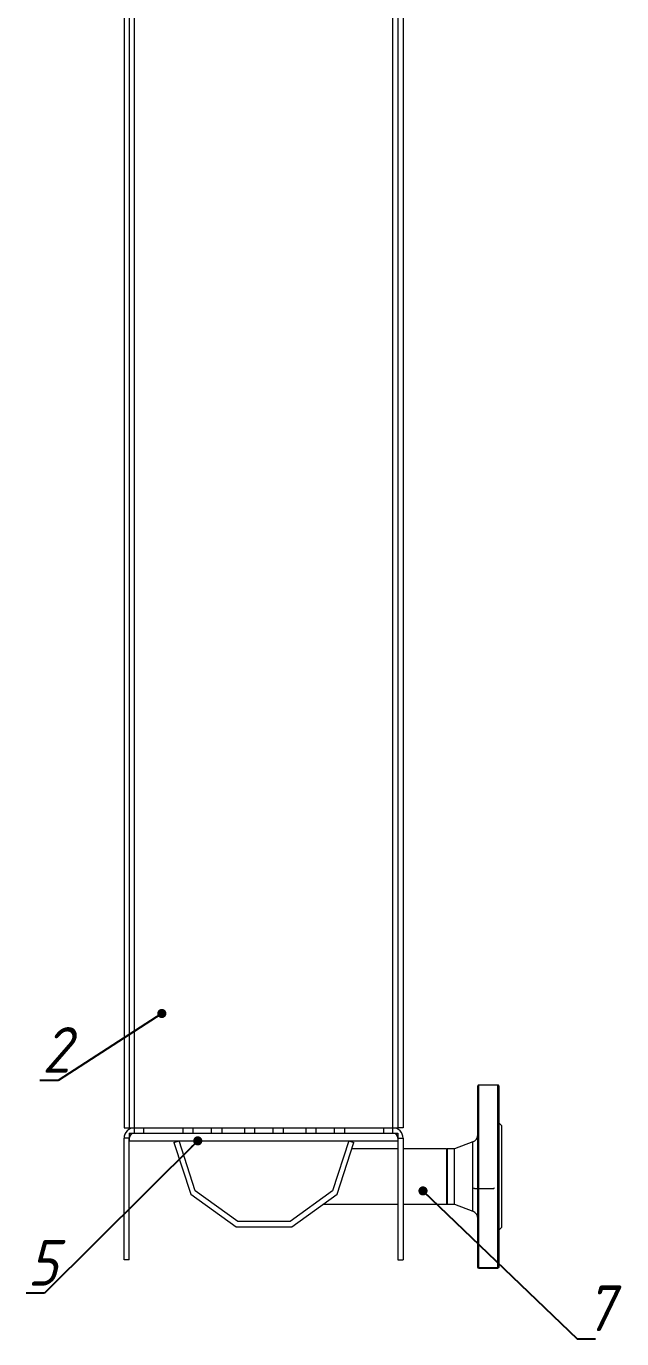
# Model space of a CAD drawing. Header units: millimetres. Extents: x 18217 to 37054, y 415 to 7180.
# Drawn here: x 30987 to 31443, y 5014 to 6019 of the extents above; entities that cross this region are included whole.
import ezdxf

# ---------------------------------------------------------------- set-up
doc = ezdxf.new("R2010")
doc.units = ezdxf.units.MM
doc.styles.add('GENISO', font='geniso.shx', dxfattribs={"oblique": 15})
doc.dimstyles.new('Scale 1B8', dxfattribs={"dimscale": 14, "dimtxt": 2.5, "dimasz": 2.5, "dimexe": 1, "dimexo": 1, "dimgap": 0.8, "dimtad": 1, "dimdec": 0, "dimlfac": 0.125, "dimzin": 0, "dimtxsty": 'GENISO', "dimcen": 2.5, "dimclrd": 1, "dimclre": 1, "dimclrt": 256, "dimadec": 0, "dimazin": 0, "dimtfac": 1, "dimtdec": 0, "dimtmove": 0, "dimatfit": 3, "dimfxl": 1, "dimtzin": 0, "dimlwd": -1, "dimlwe": -1, "dimarcsym": 0})

msp = doc.modelspace()

# ---------------------------------------------------------------- linework, layer by layer
at = {"linetype": 'ByBlock', "lineweight": 9}
for p, q in [((31061.8, 6819.7), (31061.8, 5175.7)), ((31065.8, 6819.7), (31065.8, 5175.7)), ((31069.8, 5175.7), (31069.8, 6819.7)), ((31267.3, 6819.7), (31267.3, 5175.7)), ((31271.3, 6819.7), (31271.3, 5175.7)), ((31275.3, 6819.7), (31275.3, 5175.7)), ((31332.6, 5069), (31332.6, 5207.8)), ((31348, 5208.4), (31333.2, 5208.4)), ((31333.2, 5208.4), (31333.2, 5068.4)), ((31348, 5068.4), (31348, 5208.4)), ((31348.6, 5207.8), (31348.6, 5069)), ((31061.8, 5175.7), (31065.8, 5175.7)), ((31065.8, 5175.7), (31069.8, 5175.7)), ((31069.8, 5171.7), (31069.8, 5175.7)), ((31069.8, 5175.7), (31076.8, 5175.7)), ((31076.8, 5175.7), (31260.4, 5175.7)), ((31076.8, 5175.7), (31076.8, 5171.7)), ((31106.8, 5175.7), (31106.8, 5171.7)), ((31114.8, 5171.7), (31114.8, 5175.7)), ((31128.8, 5171.7), (31128.8, 5175.7)), ((31136.8, 5171.7), (31136.8, 5175.7)), ((31153.9, 5175.7), (31153.9, 5171.7)), ((31161.9, 5171.7), (31161.9, 5175.7)), ((31175.9, 5171.7), (31175.9, 5175.7)), ((31183.9, 5171.7), (31183.9, 5175.7)), ((31200.9, 5175.7), (31200.9, 5171.7)), ((31208.9, 5171.7), (31208.9, 5175.7)), ((31222.9, 5171.7), (31222.9, 5175.7)), ((31230.9, 5171.7), (31230.9, 5175.7)), ((31260.4, 5175.7), (31260.4, 5171.7)), ((31260.4, 5175.7), (31267.4, 5175.7)), ((31267.3, 5175.7), (31271.3, 5175.7)), ((31267.4, 5171.7), (31267.4, 5175.7)), ((31275.3, 5175.7), (31271.3, 5175.7)), ((31350.6, 5177.4), (31348.6, 5179.4)), ((31350.6, 5177.4), (31350.6, 5099.4)), ((31065.8, 5167.7), (31061.8, 5167.7)), ((31061.8, 5074.7), (31061.8, 5167.7)), ((31065.8, 5171.7), (31065.8, 5165.7)), ((31065.8, 5171.7), (31271.4, 5171.7)), ((31065.8, 5074.7), (31065.8, 5167.7)), ((31065.8, 5165.7), (31271.4, 5165.7)), ((31069.8, 5171.7), (31076.8, 5171.7)), ((31100, 5164.4), (31103.9, 5165.7)), ((31100, 5164.4), (31112.9, 5125)), ((31103.9, 5165.7), (31233.9, 5165.7)), ((31116.3, 5127.5), (31103.9, 5165.7)), ((31233.9, 5165.7), (31221.4, 5127.5)), ((31224.8, 5125), (31237.7, 5164.4)), ((31233.9, 5165.7), (31237.7, 5164.4)), ((31260.4, 5171.7), (31267.4, 5171.7)), ((31271.4, 5171.7), (31271.4, 5165.7)), ((31271.4, 5167.7), (31275.4, 5167.7)), ((31271.4, 5167.7), (31271.4, 5074.7)), ((31275.4, 5167.7), (31275.4, 5074.7)), ((31328.7, 5164.9), (31314.6, 5159.6)), ((31328.7, 5111.8), (31328.7, 5164.9)), ((31271.4, 5159.6), (31236.1, 5159.6)), ((31308.6, 5159.6), (31275.4, 5159.6)), ((31308.6, 5159.6), (31308.6, 5117.2)), ((31314.6, 5159.6), (31309.2, 5159.6)), ((31309.2, 5159.6), (31309.2, 5117.2)), ((31314.6, 5117.2), (31314.6, 5159.6)), ((31112.9, 5125), (31147.5, 5099.9)), ((31148.8, 5103.9), (31116.3, 5127.5)), ((31221.4, 5127.5), (31188.9, 5103.9)), ((31190.2, 5099.9), (31224.8, 5125)), ((31329.9, 5129.3), (31344.7, 5129.3)), ((31214.1, 5117.2), (31271.4, 5117.2)), ((31275.4, 5117.2), (31308.6, 5117.2)), ((31309.2, 5117.2), (31314.6, 5117.2)), ((31314.6, 5117.2), (31328.7, 5111.8)), ((31188.9, 5103.9), (31148.8, 5103.9)), ((31147.5, 5099.9), (31190.2, 5099.9)), ((31348.6, 5097.4), (31350.6, 5099.4)), ((31065.8, 5074.7), (31061.8, 5074.7)), ((31271.4, 5074.7), (31275.4, 5074.7))]:
    msp.add_line(p, q, dxfattribs=at)
for p, q in [((31333.2, 5068.4), (31332.6, 5069)), ((31348, 5068.4), (31333.2, 5068.4)), ((31348.6, 5069), (31348, 5068.4))]:
    msp.add_line(p, q)
for centre, radius, start, end in [((31333.2, 5207.8), 0.6, 90, 180), ((31348, 5207.8), 0.6, 0, 90), ((31069.8, 5167.7), 8, 90, 180), ((31267.4, 5167.7), 8, 0, 90), ((31069.8, 5167.7), 4, 90, 180), ((31267.4, 5167.7), 4, 0, 90), ((31326.6, 5170.5), 6, 290.6955, 0), ((31309.2, 5159), 0.6, 90, 180), ((31329.9, 5129.9), 0.6, 180, 270), ((31344.7, 5129.9), 0.6, 270, 0), ((31309.2, 5117.8), 0.6, 180, 270), ((31326.6, 5106.2), 6, 0, 69.3045)]:
    msp.add_arc(centre, radius, start, end, dxfattribs=at)

# ---------------------------------------------------------------- texts
at = {"char_height": 35, "attachment_point": 5, "style": 'GENISO'}
for s, insert in [('2', (31009.8, 5235.3)), ('5', (30999.3, 5072.4)), ('7', (31425.3, 5037.6))]:
    msp.add_mtext(s, dxfattribs=dict(at, insert=insert))

# ---------------------------------------------------------------- leaders
for points in [[(31090.7, 5263.2), (31011.3, 5212), (30997.4, 5212)], [(31118.2, 5165.7), (31000.9, 5049.1), (30986.9, 5049.1)], [(31290.6, 5127.4), (31408.7, 5014.3), (31422.6, 5014.3)]]:
    msp.add_leader(points, dimstyle='Scale 1B8', override={"dimasz": 0.5, "dimldrblk": 'Dot'})

doc.saveas('drawing.dxf')
